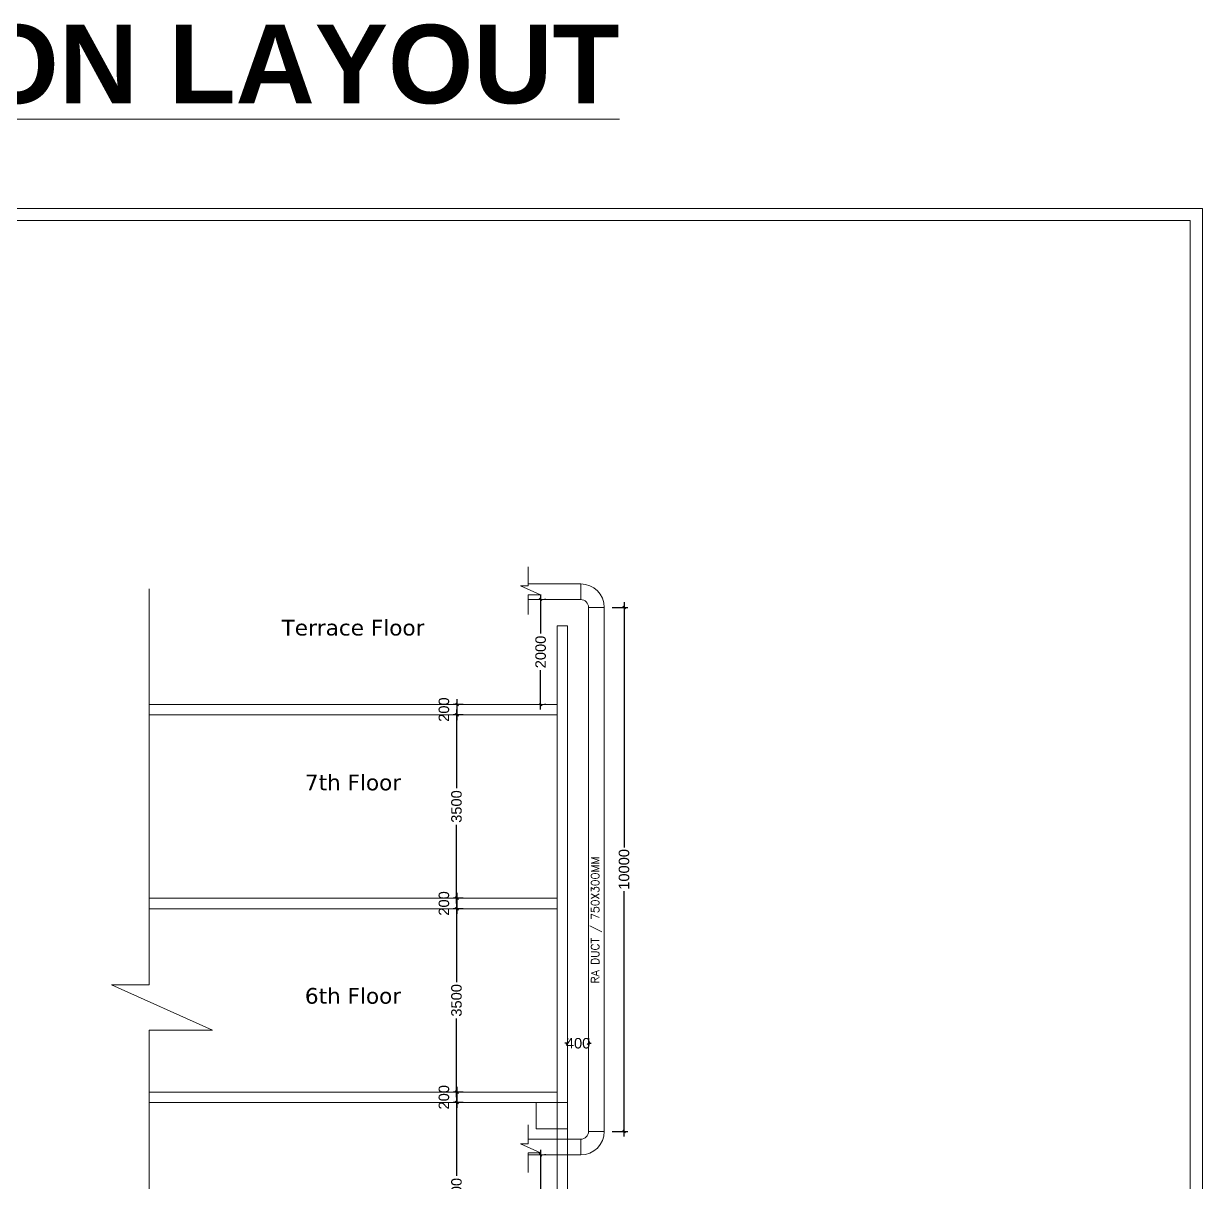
# Model space of a CAD drawing. Extents: x 3505867 to 4040009, y -660366 to -590408.
# Drawn here: x 4017497 to 4040009, y -612528 to -590408 of the extents above; entities that cross this region are included whole.
import ezdxf

# ---------------------------------------------------------------- set-up
doc = ezdxf.new("R2010")
doc.units = 0
doc.header["$LTSCALE"] = 6
doc.header["$MEASUREMENT"] = 0
doc.layers.get('0').update_dxf_attribs({"linetype": 'CONTINUOUS', "lineweight": 0})
doc.layers.get('Defpoints').update_dxf_attribs({"linetype": 'CONTINUOUS', "lineweight": 0})
for name, color, linetype, lineweight in [('MEP_HVAC_RA_DUCT', 1, 'CONTINUOUS', 0), ('MEP_HVAC_TEXT', 7, 'CONTINUOUS', 0), ('TITLE', 7, 'CONTINUOUS', 0)]:
    doc.layers.add(name, color=color, linetype=linetype, lineweight=lineweight)
doc.styles.add('ARIAL', font='arial.ttf')
doc.styles.add('VERDANA', font='verdana.ttf')
doc.dimstyles.new('TEXT', dxfattribs={"dimscale": 0, "dimtxt": 500, "dimasz": 100, "dimexe": 75, "dimexo": 100, "dimgap": 50, "dimtad": 0, "dimdec": 0, "dimzin": 0, "dimdsep": 46, "dimtxsty": 'ARIAL', "dimblk": 'OBLIQUE', "dimcen": 0.09, "dimdle": 100, "dimclrd": 256, "dimclre": 256, "dimclrt": 6, "dimadec": 0, "dimazin": 0, "dimtfac": 1, "dimtdec": 0, "dimtofl": 0, "dimtmove": 2, "dimatfit": 3, "dimfxl": 1, "dimfrac": 2, "dimtolj": 1, "dimtzin": 0, "dimarcsym": 0})

# ---------------------------------------------------------------- blocks, each defined once
blk = doc.blocks.new('_Oblique')
at = {"color": 0, "linetype": 'ByBlock', "lineweight": -2}
blk.add_line((-0.5, -0.5), (0.5, 0.5), dxfattribs=at)
blk = doc.blocks.new('*D133')
at = {"layer": 'Defpoints', "color": 0, "linetype": 'ByBlock', "transparency": 16777216}
for p in [(4027368.055144658, -612003.2798517904), (4027368.055144658, -614503.2798517904), (4027368.05514469, -614503.2798517904)]:
    blk.add_point(p, dxfattribs=at)
at = {"layer": 'MEP_HVAC_RA_DUCT', "linetype": 'ByBlock', "lineweight": -2, "transparency": 16777216}
for p, q in [((4027368.05514469, -611903.2798517904), (4027368.05514469, -612903.27985179)), ((4027468.055144658, -612003.2798517904), (4027443.05514469, -612003.2798517904)), ((4027368.05514469, -614603.2798517904), (4027368.05514469, -613603.27985179)), ((4027468.055144658, -614503.2798517904), (4027443.05514469, -614503.2798517904))]:
    blk.add_line(p, q, dxfattribs=at)
at = {"layer": 'MEP_HVAC_RA_DUCT', "linetype": 'ByBlock', "lineweight": -2, "transparency": 16777216, "xscale": 50, "yscale": 50, "zscale": 50}
for p, rotation in [((4027368.05514469, -612003.2798517904), 90), ((4027368.05514469, -614503.2798517904), 270)]:
    blk.add_blockref('_Oblique', p, dxfattribs=dict(at, rotation=rotation))
at = {"layer": 'MEP_HVAC_RA_DUCT', "color": 6, "linetype": 'ByBlock', "transparency": 16777216, "insert": (4027368.05514469, -613253.2798517904), "char_height": 200, "attachment_point": 5, "rotation": 90, "style": 'ARIAL'}
blk.add_mtext('\\A1;2500', dxfattribs=at)
blk = doc.blocks.new('*D134')
at = {"layer": 'Defpoints', "color": 0, "linetype": 'ByBlock', "transparency": 16777216}
for p in [(4027885.914763733, -609872.6529355252), (4028285.914763733, -609872.6529355252), (4028285.914763733, -609872.6529355252)]:
    blk.add_point(p, dxfattribs=at)
at = {"layer": 'MEP_HVAC_RA_DUCT', "linetype": 'ByBlock', "lineweight": -2, "transparency": 16777216}
for p, q in [((4027885.914763733, -609772.6529355252), (4027885.914763733, -609797.6529355252)), ((4028285.914763733, -609772.6529355252), (4028285.914763733, -609797.6529355252)), ((4027885.914763733, -609872.6529355252), (4027835.914763733, -609872.6529355252)), ((4028285.914763733, -609872.6529355252), (4028335.914763733, -609872.6529355252))]:
    blk.add_line(p, q, dxfattribs=at)
at = {"layer": 'MEP_HVAC_RA_DUCT', "linetype": 'ByBlock', "lineweight": -2, "transparency": 16777216, "xscale": 50, "yscale": 50, "zscale": 50}
blk.add_blockref('_Oblique', (4027885.914763733, -609872.6529355252), dxfattribs=at)
at = {"layer": 'MEP_HVAC_RA_DUCT', "linetype": 'ByBlock', "lineweight": -2, "transparency": 16777216, "xscale": 50, "yscale": 50, "zscale": 50, "rotation": 180}
blk.add_blockref('_Oblique', (4028285.914763733, -609872.6529355252), dxfattribs=at)
at = {"layer": 'MEP_HVAC_RA_DUCT', "color": 6, "linetype": 'ByBlock', "transparency": 16777216, "insert": (4028085.914763733, -609872.6529355252), "char_height": 200, "attachment_point": 5, "style": 'ARIAL'}
blk.add_mtext('\\A1;400', dxfattribs=at)
blk = doc.blocks.new('*D135')
at = {"layer": 'Defpoints', "color": 0, "linetype": 'ByBlock', "transparency": 16777216}
for p in [(4028635.914763732, -601553.2798517905), (4028963.470649456, -601553.2798517905), (4028635.914763733, -611553.2798517903)]:
    blk.add_point(p, dxfattribs=at)
at = {"layer": 'MEP_HVAC_RA_DUCT', "linetype": 'ByBlock', "lineweight": -2, "transparency": 16777216}
for p, q in [((4028963.470649456, -601453.2798517905), (4028963.470649456, -606136.7041355553)), ((4028735.914763732, -601553.2798517905), (4029038.470649456, -601553.2798517905)), ((4028963.470649456, -611653.2798517903), (4028963.470649456, -606969.8555680248)), ((4028735.914763733, -611553.2798517903), (4029038.470649456, -611553.2798517903))]:
    blk.add_line(p, q, dxfattribs=at)
at = {"layer": 'MEP_HVAC_RA_DUCT', "linetype": 'ByBlock', "lineweight": -2, "transparency": 16777216, "xscale": 50, "yscale": 50, "zscale": 50}
for p, rotation in [((4028963.470649456, -601553.2798517905), 90), ((4028963.470649456, -611553.2798517903), 270)]:
    blk.add_blockref('_Oblique', p, dxfattribs=dict(at, rotation=rotation))
at = {"layer": 'MEP_HVAC_RA_DUCT', "color": 6, "linetype": 'ByBlock', "transparency": 16777216, "insert": (4028963.470649456, -606553.2798517904), "char_height": 200, "attachment_point": 5, "rotation": 90, "style": 'ARIAL'}
blk.add_mtext('\\A1;10000', dxfattribs=at)
blk = doc.blocks.new('*D136')
at = {"layer": 'Defpoints', "color": 0, "linetype": 'ByBlock', "transparency": 16777216}
for p in [(4025764.436144723, -611003.2798517904), (4025764.436144747, -611003.2798517904), (4025764.436144723, -614503.2798517904)]:
    blk.add_point(p, dxfattribs=at)
at = {"layer": 'MEP_HVAC_RA_DUCT', "linetype": 'ByBlock', "lineweight": -2, "transparency": 16777216}
for p, q in [((4025764.436144747, -610903.2798517904), (4025764.436144747, -612405.0533852149)), ((4025864.436144723, -611003.2798517904), (4025839.436144747, -611003.2798517904)), ((4025764.436144747, -614603.2798517904), (4025764.436144747, -613101.5063183662)), ((4025864.436144723, -614503.2798517904), (4025839.436144747, -614503.2798517904))]:
    blk.add_line(p, q, dxfattribs=at)
at = {"layer": 'MEP_HVAC_RA_DUCT', "linetype": 'ByBlock', "lineweight": -2, "transparency": 16777216, "xscale": 50, "yscale": 50, "zscale": 50}
for p, rotation in [((4025764.436144747, -611003.2798517904), 90), ((4025764.436144747, -614503.2798517904), 270)]:
    blk.add_blockref('_Oblique', p, dxfattribs=dict(at, rotation=rotation))
at = {"layer": 'MEP_HVAC_RA_DUCT', "color": 6, "linetype": 'ByBlock', "transparency": 16777216, "insert": (4025764.436144747, -612753.2798517904), "char_height": 200, "attachment_point": 5, "rotation": 90, "style": 'ARIAL'}
blk.add_mtext('\\A1;3500', dxfattribs=at)
blk = doc.blocks.new('*D137')
at = {"layer": 'Defpoints', "color": 0, "linetype": 'ByBlock', "transparency": 16777216}
for p in [(4025776.532324988, -610803.2798517904), (4025992.461509343, -610803.2798517904), (4025992.461509343, -611003.2798517904)]:
    blk.add_point(p, dxfattribs=at)
at = {"layer": 'MEP_HVAC_RA_DUCT', "linetype": 'ByBlock', "lineweight": -2, "transparency": 16777216}
for p, q in [((4025776.532324988, -611103.2798517904), (4025776.532324988, -610703.2798517904)), ((4025892.461509343, -610803.2798517904), (4025701.532324988, -610803.2798517904)), ((4025892.461509343, -611003.2798517904), (4025701.532324988, -611003.2798517904))]:
    blk.add_line(p, q, dxfattribs=at)
at = {"layer": 'MEP_HVAC_RA_DUCT', "linetype": 'ByBlock', "lineweight": -2, "transparency": 16777216, "xscale": 50, "yscale": 50, "zscale": 50}
for p, rotation in [((4025776.532324988, -610803.2798517904), 90), ((4025776.532324988, -611003.2798517904), 270)]:
    blk.add_blockref('_Oblique', p, dxfattribs=dict(at, rotation=rotation))
at = {"layer": 'MEP_HVAC_RA_DUCT', "color": 6, "linetype": 'ByBlock', "transparency": 16777216, "insert": (4025524.417727443, -610903.2798517904), "char_height": 200, "attachment_point": 5, "rotation": 90, "style": 'ARIAL'}
blk.add_mtext('\\A1;200', dxfattribs=at)
blk = doc.blocks.new('*D138')
at = {"layer": 'Defpoints', "color": 0, "linetype": 'ByBlock', "transparency": 16777216}
for p in [(4025764.436144723, -607303.2798517904), (4025764.436144752, -607303.2798517904), (4025764.436144723, -610803.2798517904)]:
    blk.add_point(p, dxfattribs=at)
at = {"layer": 'MEP_HVAC_RA_DUCT', "linetype": 'ByBlock', "lineweight": -2, "transparency": 16777216}
for p, q in [((4025764.436144752, -607203.2798517904), (4025764.436144752, -608705.0533852149)), ((4025864.436144723, -607303.2798517904), (4025839.436144752, -607303.2798517904)), ((4025764.436144752, -610903.2798517904), (4025764.436144752, -609401.5063183662)), ((4025864.436144723, -610803.2798517904), (4025839.436144752, -610803.2798517904))]:
    blk.add_line(p, q, dxfattribs=at)
at = {"layer": 'MEP_HVAC_RA_DUCT', "linetype": 'ByBlock', "lineweight": -2, "transparency": 16777216, "xscale": 50, "yscale": 50, "zscale": 50}
for p, rotation in [((4025764.436144752, -607303.2798517904), 90), ((4025764.436144752, -610803.2798517904), 270)]:
    blk.add_blockref('_Oblique', p, dxfattribs=dict(at, rotation=rotation))
at = {"layer": 'MEP_HVAC_RA_DUCT', "color": 6, "linetype": 'ByBlock', "transparency": 16777216, "insert": (4025764.436144752, -609053.2798517904), "char_height": 200, "attachment_point": 5, "rotation": 90, "style": 'ARIAL'}
blk.add_mtext('\\A1;3500', dxfattribs=at)
blk = doc.blocks.new('*D139')
at = {"layer": 'Defpoints', "color": 0, "linetype": 'ByBlock', "transparency": 16777216}
for p in [(4025776.532324994, -607103.2798517904), (4025992.461509343, -607103.2798517904), (4025992.461509343, -607303.2798517904)]:
    blk.add_point(p, dxfattribs=at)
at = {"layer": 'MEP_HVAC_RA_DUCT', "linetype": 'ByBlock', "lineweight": -2, "transparency": 16777216}
for p, q in [((4025892.461509343, -607103.2798517904), (4025701.532324994, -607103.2798517904)), ((4025776.532324994, -607403.2798517904), (4025776.532324994, -607003.2798517904)), ((4025892.461509343, -607303.2798517904), (4025701.532324994, -607303.2798517904))]:
    blk.add_line(p, q, dxfattribs=at)
at = {"layer": 'MEP_HVAC_RA_DUCT', "linetype": 'ByBlock', "lineweight": -2, "transparency": 16777216, "xscale": 50, "yscale": 50, "zscale": 50}
for p, rotation in [((4025776.532324994, -607103.2798517904), 90), ((4025776.532324994, -607303.2798517904), 270)]:
    blk.add_blockref('_Oblique', p, dxfattribs=dict(at, rotation=rotation))
at = {"layer": 'MEP_HVAC_RA_DUCT', "color": 6, "linetype": 'ByBlock', "transparency": 16777216, "insert": (4025524.417727449, -607203.2798517904), "char_height": 200, "attachment_point": 5, "rotation": 90, "style": 'ARIAL'}
blk.add_mtext('\\A1;200', dxfattribs=at)
blk = doc.blocks.new('*D140')
at = {"layer": 'Defpoints', "color": 0, "linetype": 'ByBlock', "transparency": 16777216}
for p in [(4025764.436144723, -603603.2798517904), (4025764.436144754, -603603.2798517904), (4025764.436144723, -607103.2798517904)]:
    blk.add_point(p, dxfattribs=at)
at = {"layer": 'MEP_HVAC_RA_DUCT', "linetype": 'ByBlock', "lineweight": -2, "transparency": 16777216}
for p, q in [((4025764.436144754, -603503.2798517904), (4025764.436144754, -605005.0533852149)), ((4025864.436144723, -603603.2798517904), (4025839.436144754, -603603.2798517904)), ((4025764.436144754, -607203.2798517904), (4025764.436144754, -605701.5063183662)), ((4025864.436144723, -607103.2798517904), (4025839.436144754, -607103.2798517904))]:
    blk.add_line(p, q, dxfattribs=at)
at = {"layer": 'MEP_HVAC_RA_DUCT', "linetype": 'ByBlock', "lineweight": -2, "transparency": 16777216, "xscale": 50, "yscale": 50, "zscale": 50}
for p, rotation in [((4025764.436144754, -603603.2798517904), 90), ((4025764.436144754, -607103.2798517904), 270)]:
    blk.add_blockref('_Oblique', p, dxfattribs=dict(at, rotation=rotation))
at = {"layer": 'MEP_HVAC_RA_DUCT', "color": 6, "linetype": 'ByBlock', "transparency": 16777216, "insert": (4025764.436144754, -605353.2798517904), "char_height": 200, "attachment_point": 5, "rotation": 90, "style": 'ARIAL'}
blk.add_mtext('\\A1;3500', dxfattribs=at)
blk = doc.blocks.new('*D141')
at = {"layer": 'Defpoints', "color": 0, "linetype": 'ByBlock', "transparency": 16777216}
for p in [(4025776.532324995, -603403.2798517904), (4025992.461509343, -603403.2798517904), (4025992.461509343, -603603.2798517904)]:
    blk.add_point(p, dxfattribs=at)
at = {"layer": 'MEP_HVAC_RA_DUCT', "linetype": 'ByBlock', "lineweight": -2, "transparency": 16777216}
for p, q in [((4025776.532324995, -603703.2798517904), (4025776.532324995, -603303.2798517904)), ((4025892.461509343, -603403.2798517904), (4025701.532324995, -603403.2798517904)), ((4025892.461509343, -603603.2798517904), (4025701.532324995, -603603.2798517904))]:
    blk.add_line(p, q, dxfattribs=at)
at = {"layer": 'MEP_HVAC_RA_DUCT', "linetype": 'ByBlock', "lineweight": -2, "transparency": 16777216, "xscale": 50, "yscale": 50, "zscale": 50}
for p, rotation in [((4025776.532324995, -603403.2798517904), 90), ((4025776.532324995, -603603.2798517904), 270)]:
    blk.add_blockref('_Oblique', p, dxfattribs=dict(at, rotation=rotation))
at = {"layer": 'MEP_HVAC_RA_DUCT', "color": 6, "linetype": 'ByBlock', "transparency": 16777216, "insert": (4025524.417727451, -603503.2798517904), "char_height": 200, "attachment_point": 5, "rotation": 90, "style": 'ARIAL'}
blk.add_mtext('\\A1;200', dxfattribs=at)
blk = doc.blocks.new('*D142')
at = {"layer": 'Defpoints', "color": 0, "linetype": 'ByBlock', "transparency": 16777216}
for p in [(4027371.194392737, -601403.2798517904), (4027371.194392737, -603403.2798517904), (4027371.194392765, -603403.2798517904)]:
    blk.add_point(p, dxfattribs=at)
at = {"layer": 'MEP_HVAC_RA_DUCT', "linetype": 'ByBlock', "lineweight": -2, "transparency": 16777216}
for p, q in [((4027371.194392765, -601303.2798517904), (4027371.194392765, -602053.2798517905)), ((4027471.194392737, -601403.2798517904), (4027446.194392765, -601403.2798517904)), ((4027371.194392765, -603503.2798517904), (4027371.194392765, -602753.2798517905)), ((4027471.194392737, -603403.2798517904), (4027446.194392765, -603403.2798517904))]:
    blk.add_line(p, q, dxfattribs=at)
at = {"layer": 'MEP_HVAC_RA_DUCT', "linetype": 'ByBlock', "lineweight": -2, "transparency": 16777216, "xscale": 50, "yscale": 50, "zscale": 50}
for p, rotation in [((4027371.194392765, -601403.2798517904), 90), ((4027371.194392765, -603403.2798517904), 270)]:
    blk.add_blockref('_Oblique', p, dxfattribs=dict(at, rotation=rotation))
at = {"layer": 'MEP_HVAC_RA_DUCT', "color": 6, "linetype": 'ByBlock', "transparency": 16777216, "insert": (4027371.194392765, -602403.2798517904), "char_height": 200, "attachment_point": 5, "rotation": 90, "style": 'ARIAL'}
blk.add_mtext('\\A1;2000', dxfattribs=at)

msp = doc.modelspace()

# ---------------------------------------------------------------- linework, layer by layer
for points in [[(4040008.664775292, -593936.5793611218), (4040008.664775292, -625948), (3994927.459591674, -625948), (3994927.459591674, -593936.5793611218)], [(4039776.832354673, -594168.4117817387), (4039776.832354673, -625716.1675793823), (3995159.292012291, -625716.1675793823), (3995159.292012291, -594168.4117817387)]]:
    msp.add_lwpolyline(points, close=True)
at = {"layer": 'MEP_HVAC_RA_DUCT', "color": 8, "linetype": 'ByBlock'}
for p, q in [((4027130.012003416, -600779.8244034596), (4027130.012003416, -601141.4574274856)), ((4027130.012003416, -601141.4574274856), (4026985.190270856, -601141.4574274856)), ((4026985.190270856, -601141.4574274856), (4027371.194392737, -601315.1022760952)), ((4027371.194392737, -601315.1022760952), (4027130.012003416, -601315.1022760952)), ((4027130.012003416, -601315.1022760952), (4027130.012003416, -601687.0711043489)), ((4027885.914763733, -601903.2798517904), (4027685.914763733, -601903.2798517904)), ((4027685.914763733, -601903.2798517904), (4027685.914763733, -616703.2798517904)), ((4027885.914763733, -616703.2798517904), (4027885.914763733, -601903.2798517904)), ((4027130.012003416, -611429.8244034596), (4027130.012003416, -611791.4574274856)), ((4027130.012003416, -611791.4574274856), (4026985.190270856, -611791.4574274856)), ((4026985.190270856, -611791.4574274856), (4027371.194392737, -611965.1022760952)), ((4027371.194392737, -611965.1022760952), (4027130.012003416, -611965.1022760952)), ((4027130.012003416, -611965.1022760952), (4027130.012003416, -612337.0711043489))]:
    msp.add_line(p, q, dxfattribs=at)
for points in [[(4019897.293073606, -601199.6229933329), (4019897.293073606, -608753.8590303706), (4019173.184410806, -608753.8590303706), (4021103.20502021, -609622.0832734182), (4019897.293073606, -609622.0832734182), (4019897.293073606, -616703.2798517904)], [(4027685.914763733, -603403.2798517904), (4019897.293073606, -603403.2798517904)], [(4027685.914763733, -603603.2798517904), (4019897.293073606, -603603.2798517904)], [(4027685.914763733, -607103.2798517904), (4019897.293073606, -607103.2798517904)], [(4027685.914763733, -607303.2798517904), (4019897.293073606, -607303.2798517904)], [(4027685.914763733, -610803.2798517904), (4019897.293073606, -610803.2798517904)], [(4027685.914763733, -611003.2798517904), (4019897.293073606, -611003.2798517904)], [(4027285.914763733, -611003.2798517904), (4027285.914763733, -611503.2798517904), (4027885.914763733, -611503.2798517904), (4027885.914763732, -611003.2798517904), (4027285.914763733, -611003.2798517904)]]:
    msp.add_lwpolyline(points, dxfattribs=at)
at = {"layer": 'MEP_HVAC_RA_DUCT', "linetype": 'ByBlock'}
for points in [[(4028135.914763733, -612003.2798517904, 0.414213562373095), (4028585.914763733, -611553.2798517904), (4028585.914763732, -603403.2798517904), (4028585.914763732, -601553.2798517904, 0.414213562373095), (4028135.914763732, -601103.2798517904), (4027130.012003416, -601103.2798517904)], [(4028135.914763733, -611703.2798517904, 0.4142135623730951), (4028285.914763733, -611553.2798517904), (4028285.914763732, -603403.2798517904), (4028285.914763732, -601553.2798517904, 0.414213562373095), (4028135.914763732, -601403.2798517904), (4027130.012003416, -601403.2798517904)]]:
    msp.add_lwpolyline(points, format="xyb", dxfattribs=at)
for points in [[(4028135.914763732, -601103.2798517904), (4028135.914763732, -601403.2798517904)], [(4028285.914763732, -601553.2798517906), (4028585.914763732, -601553.2798517906)], [(4028285.914763733, -611553.2798517903), (4028585.914763733, -611553.2798517903)], [(4027130.012003416, -611703.2798517904), (4028135.914763733, -611703.2798517904)], [(4028135.914763733, -612003.2798517904), (4028135.914763733, -611703.2798517904)], [(4027130.012003416, -612003.2798517904), (4028135.914763733, -612003.2798517904)]]:
    msp.add_lwpolyline(points, dxfattribs=at)

# ---------------------------------------------------------------- texts
at = {"layer": 'MEP_HVAC_TEXT', "color": 8, "linetype": 'ByBlock', "char_height": 300, "width": 4792.06675474753, "attachment_point": 1, "rotation": 359.9931245972403, "style": 'VERDANA'}
for s, insert in [('\\pxqc;{\\C3;Terrace Floor}', (4021392.177858223, -601788.5393034865, 8.658389560878277e-09)), ('\\pxqc;{\\C3;7th Floor}', (4021392.177858223, -604743.1674485639, 8.658389560878277e-09)), ('\\pxqc;{\\C3;6th Floor}', (4021392.177858223, -608816.4367317656, 8.658389560878277e-09))]:
    msp.add_mtext(s, dxfattribs=dict(at, insert=insert))
at = {"layer": 'MEP_HVAC_TEXT', "color": 0, "linetype": 'ByBlock', "insert": (4028336.26359142, -609246.4368812052), "char_height": 150, "width": 3456.840705808892, "attachment_point": 1, "rotation": 89.99312459724031, "style": 'VERDANA'}
msp.add_mtext('\\pxqc;{\\Fromans|c0;\\C1;RA\\C0; DUCT / 750X300MM}', dxfattribs=at)
at = {"layer": 'TITLE', "color": 6, "insert": (4016365.007300449, -590430.3547066848), "char_height": 1500, "width": 36564.73977175262, "attachment_point": 2, "style": 'ARIAL'}
msp.add_mtext('{\\L\\fArial|b1|i0|c0|p34;HVAC SECTION LAYOUT}', dxfattribs=at)

# ---------------------------------------------------------------- dimensions: what is measured, and where the dimension line sits
at = {"layer": 'MEP_HVAC_RA_DUCT', "linetype": 'ByBlock'}
for base, p1, p2, picture, middle in [((4027371.194392765, -603403.2798517904), (4027371.194392737, -601403.2798517904), (4027371.194392737, -603403.2798517904), '*D142', (4027371.194392765, -602403.2798517904)), ((4028963.470649456, -601553.2798517905), (4028635.914763733, -611553.2798517903), (4028635.914763732, -601553.2798517905), '*D135', (4028963.470649456, -606553.2798517904)), ((4025776.532324995, -603403.2798517904), (4025992.461509343, -603603.2798517904), (4025992.461509343, -603403.2798517904), '*D141', (4025524.417727451, -603503.2798517904)), ((4025764.436144754, -603603.2798517904), (4025764.436144723, -607103.2798517904), (4025764.436144723, -603603.2798517904), '*D140', (4025764.436144754, -605353.2798517904)), ((4025776.532324994, -607103.2798517904), (4025992.461509343, -607303.2798517904), (4025992.461509343, -607103.2798517904), '*D139', (4025524.417727449, -607203.2798517904)), ((4025764.436144752, -607303.2798517904), (4025764.436144723, -610803.2798517904), (4025764.436144723, -607303.2798517904), '*D138', (4025764.436144752, -609053.2798517904)), ((4025776.532324988, -610803.2798517904), (4025992.461509343, -611003.2798517904), (4025992.461509343, -610803.2798517904), '*D137', (4025524.417727443, -610903.2798517904)), ((4025764.436144747, -611003.2798517904), (4025764.436144723, -614503.2798517904), (4025764.436144723, -611003.2798517904), '*D136', (4025764.436144747, -612753.2798517904)), ((4027368.05514469, -614503.2798517904), (4027368.055144658, -612003.2798517904), (4027368.055144658, -614503.2798517904), '*D133', (4027368.05514469, -613253.2798517904))]:
    dim = msp.add_linear_dim(base=base, p1=p1, p2=p2, angle=90, dimstyle='TEXT', override={"dimscale": 1, "dimtxt": 200, "dimasz": 50}, dxfattribs=at)
    dim.commit()
    dim.dimension.update_dxf_attribs({"geometry": picture, "text_midpoint": middle})
dim = msp.add_linear_dim(base=(4028285.914763733, -609872.6529355252), p1=(4027885.914763733, -609872.6529355252), p2=(4028285.914763733, -609872.6529355252), dimstyle='TEXT', override={"dimscale": 1, "dimtxt": 200, "dimasz": 50}, dxfattribs=at)
dim.commit()
dim.dimension.update_dxf_attribs({"geometry": '*D134', "text_midpoint": (4028085.914763733, -609872.6529355252), "dimtype": 160})

doc.saveas('drawing.dxf')
